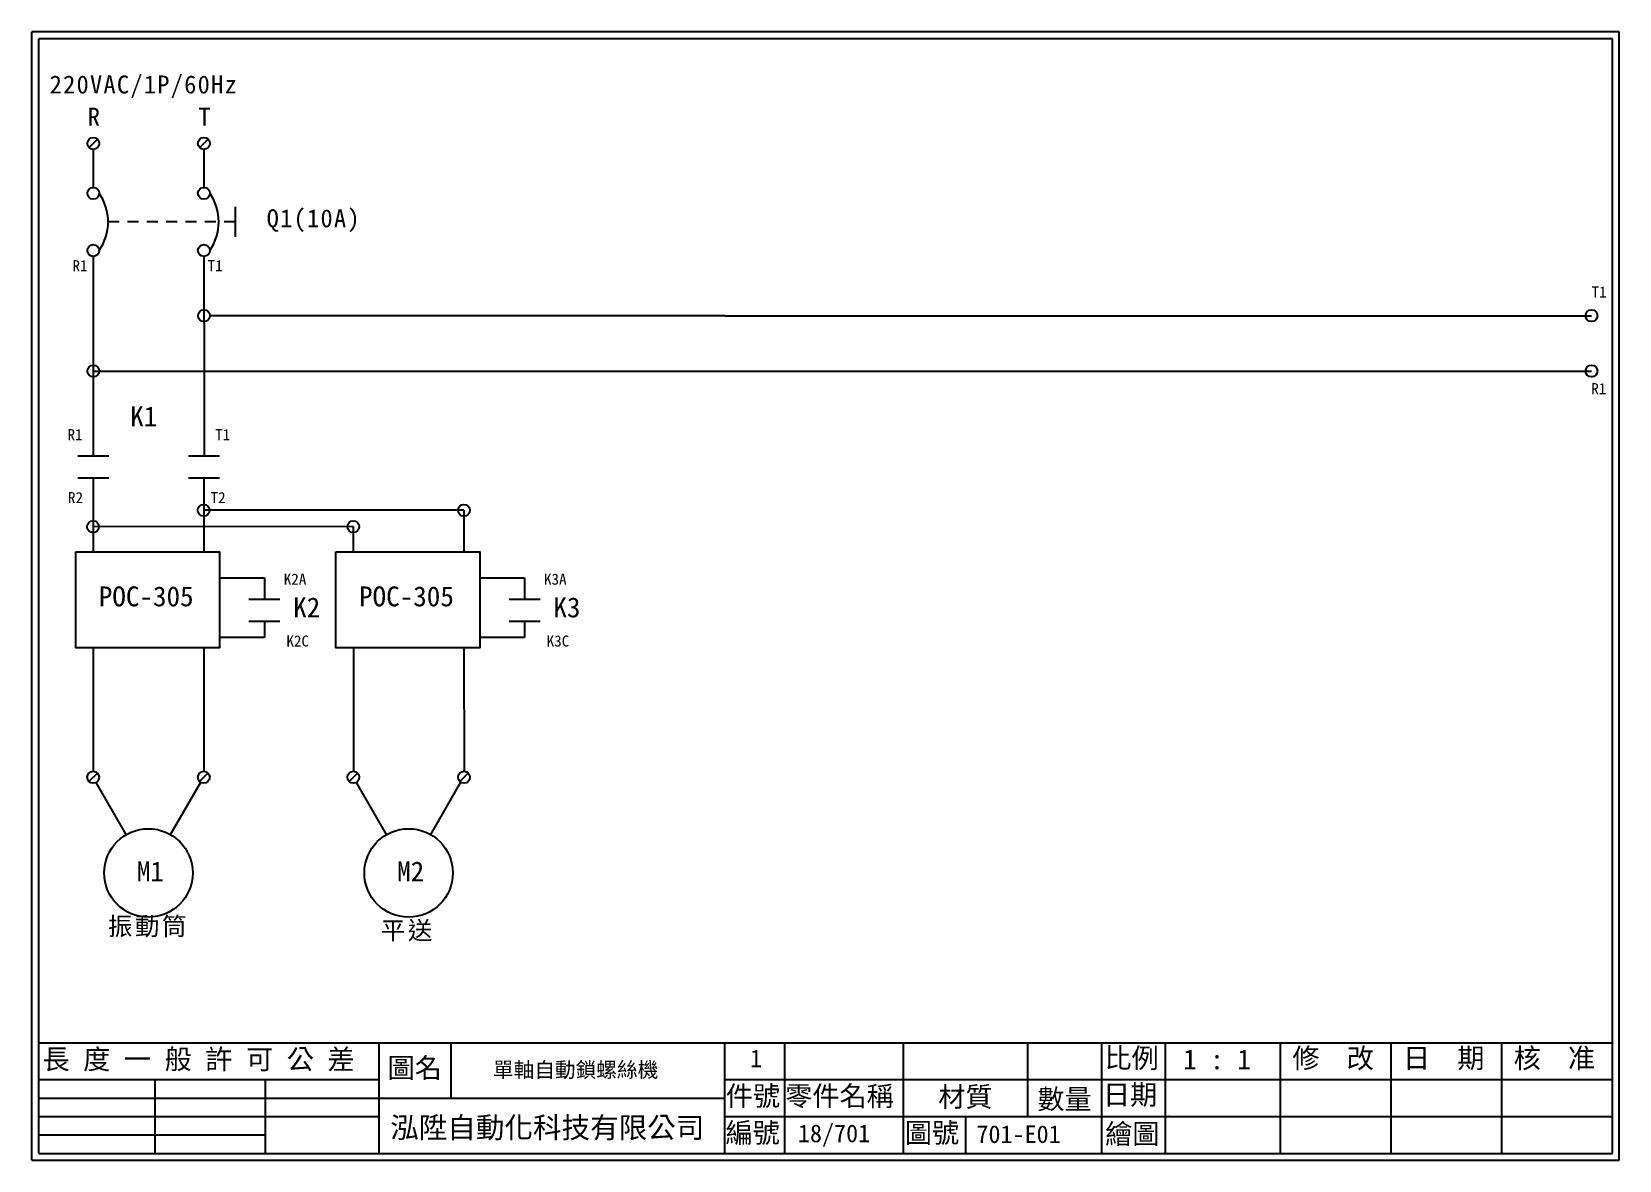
# Model space of a CAD drawing. Extents: x 1092 to 1379, y 1199 to 1403.
import ezdxf

# ---------------------------------------------------------------- set-up
doc = ezdxf.new("R2010")
doc.units = 0
doc.linetypes.add('HIDDEN9', pattern=[3.5, 2, -1.5])
doc.layers.get('0').update_dxf_attribs({"linetype": 'CONTINUOUS'})
for name, color, linetype in [('圖框層', 7, 'CONTINUOUS'), ('文字層', 4, 'CONTINUOUS'), ('標尺寸層', 3, 'CONTINUOUS')]:
    doc.layers.add(name, color=color, linetype=linetype)
doc.styles.add('STSL', font='kaiu.ttf')
doc.styles.add('標楷體', font='kaiu.ttf')

msp = doc.modelspace()

# ---------------------------------------------------------------- linework, layer by layer
for p, q in [((1103.51, 1383.42), (1101.99, 1381.91)), ((1123.51, 1383.42), (1121.99, 1381.91)), ((1122.75, 1362.18), (1122.77, 1338.27)), ((1216.94, 1351.53), (1123.82, 1351.53)), ((1102.71, 1322.24), (1102.71, 1316.38)), ((1122.71, 1322.24), (1122.71, 1316.38)), ((1102.71, 1316.38), (1102.71, 1308.85)), ((1122.71, 1316.38), (1122.71, 1308.85)), ((1169.76, 1316.38), (1169.76, 1308.85)), ((1149.76, 1313.4), (1149.76, 1308.85)), ((1102.72, 1291.47), (1102.73, 1269.18)), ((1122.72, 1291.47), (1122.73, 1269.18)), ((1149.77, 1291.47), (1149.78, 1269.18)), ((1169.77, 1291.47), (1169.78, 1269.18)), ((1103.49, 1268.87), (1101.97, 1267.35)), ((1123.49, 1268.87), (1121.97, 1267.35)), ((1150.53, 1268.87), (1149.02, 1267.35)), ((1170.53, 1268.87), (1169.02, 1267.35)), ((1108.72, 1257.74), (1103.27, 1267.18)), ((1116.72, 1257.74), (1122.18, 1267.19)), ((1155.76, 1257.74), (1150.31, 1267.18)), ((1163.76, 1257.74), (1169.22, 1267.19))]:
    msp.add_line(p, q)
at = {"color": 7, "linetype": 'HIDDEN9'}
msp.add_line((1128.42, 1368.49), (1105.45, 1368.49), dxfattribs=at)
for centre, radius in [((1102.75, 1382.67), 1.07), ((1122.75, 1382.67), 1.07), ((1102.75, 1373.66), 1.07), ((1122.75, 1373.66), 1.07), ((1102.75, 1363.31), 1.07), ((1122.75, 1363.31), 1.07), ((1122.76, 1351.53), 1.07), ((1373.61, 1351.53), 1.07), ((1102.76, 1341.53), 1.07), ((1373.61, 1341.53), 1.07), ((1122.71, 1316.36), 1.07), ((1169.76, 1316.36), 1.07), ((1149.76, 1313.4), 1.07), ((1102.71, 1313.38), 1.07), ((1102.73, 1268.11), 1.07), ((1122.73, 1268.11), 1.07), ((1149.78, 1268.11), 1.07), ((1169.78, 1268.11), 1.07), ((1112.72, 1250.81), 8), ((1159.76, 1250.81), 8)]:
    msp.add_circle(centre, radius)
at = {"color": 7}
for centre in [(1096.39, 1368.49), (1116.39, 1368.49)]:
    msp.add_arc(centre, 9.05, 325.1286, 34.8714, dxfattribs=at)
at = {"layer": '圖框層', "color": 7}
for p, q in [((1378.63, 1402.85), (1091.63, 1402.85)), ((1091.63, 1198.88), (1091.63, 1402.85)), ((1377.38, 1401.6), (1092.88, 1401.6)), ((1092.88, 1200.13), (1092.88, 1401.6)), ((1377.38, 1200.13), (1377.38, 1401.6)), ((1378.63, 1198.88), (1378.63, 1402.85)), ((1092.88, 1220.13), (1203.36, 1220.13)), ((1154.42, 1200.13), (1154.42, 1220.13)), ((1167.45, 1210.13), (1167.45, 1220.13)), ((1203.36, 1220.13), (1377.38, 1220.13)), ((1216.9, 1200.13), (1216.9, 1220.13)), ((1227.78, 1200.13), (1227.78, 1220.13)), ((1249.2, 1200.13), (1249.2, 1220.13)), ((1271.68, 1206.8), (1271.68, 1220.13)), ((1285.09, 1200.13), (1285.09, 1220.13)), ((1296.57, 1200.13), (1296.57, 1220.13)), ((1317.38, 1200.13), (1317.38, 1220.13)), ((1337.38, 1200.13), (1337.38, 1220.13)), ((1357.38, 1200.13), (1357.38, 1220.13)), ((1092.88, 1213.46), (1154.42, 1213.46)), ((1113.92, 1200.13), (1113.92, 1213.46)), ((1133.86, 1200.13), (1133.86, 1213.46)), ((1216.9, 1213.46), (1377.38, 1213.46)), ((1092.88, 1210.13), (1156.91, 1210.13)), ((1156.91, 1210.13), (1216.9, 1210.13)), ((1092.88, 1206.8), (1154.42, 1206.8)), ((1216.9, 1206.8), (1377.38, 1206.8)), ((1260.51, 1200.13), (1260.51, 1206.8)), ((1092.88, 1203.47), (1133.86, 1203.47)), ((1092.88, 1200.13), (1377.38, 1200.13)), ((1091.63, 1198.88), (1378.63, 1198.88))]:
    msp.add_line(p, q, dxfattribs=at)
at = {"layer": '圖框層', "color": 4}
msp.add_point((1297.17, 1206.8), dxfattribs=at)
at = {"layer": '標尺寸層', "color": 7}
for p, q in [((1102.75, 1381.6), (1102.75, 1374.74)), ((1122.75, 1381.6), (1122.75, 1374.74)), ((1128.42, 1371.22), (1128.42, 1365.76)), ((1102.75, 1362.24), (1102.75, 1362.18)), ((1122.75, 1362.24), (1122.75, 1362.18)), ((1099.98, 1326.22), (1105.55, 1326.22)), ((1119.98, 1326.22), (1125.55, 1326.22)), ((1099.98, 1322.24), (1105.55, 1322.24)), ((1102.71, 1322.24), (1102.71, 1316.38)), ((1119.98, 1322.24), (1125.55, 1322.24)), ((1125.62, 1304.13), (1133.69, 1304.13)), ((1133.69, 1304.13), (1133.69, 1300.3)), ((1172.66, 1304.13), (1180.73, 1304.13)), ((1180.73, 1304.13), (1180.73, 1300.3)), ((1130.9, 1300.3), (1136.47, 1300.3)), ((1133.69, 1300.3), (1136.47, 1300.3)), ((1177.95, 1300.3), (1183.52, 1300.3)), ((1180.73, 1300.3), (1183.52, 1300.3)), ((1130.9, 1296.33), (1136.47, 1296.33)), ((1130.9, 1296.33), (1133.69, 1296.33)), ((1133.69, 1296.33), (1133.69, 1293.34)), ((1177.95, 1296.33), (1183.52, 1296.33)), ((1177.95, 1296.33), (1180.73, 1296.33)), ((1180.73, 1296.33), (1180.73, 1293.34)), ((1133.69, 1293.34), (1125.56, 1293.34)), ((1180.73, 1293.34), (1172.61, 1293.34))]:
    msp.add_line(p, q, dxfattribs=at)
at = {"layer": '標尺寸層', "color": 0}
for p, q in [((1102.75, 1362.18), (1102.75, 1326.22)), ((1216.94, 1351.53), (1373.61, 1351.53)), ((1102.75, 1341.53), (1373.61, 1341.53)), ((1122.77, 1338.27), (1122.77, 1326.22)), ((1169.76, 1316.38), (1122.71, 1316.36)), ((1149.76, 1313.4), (1102.71, 1313.38))]:
    msp.add_line(p, q, dxfattribs=at)
at = {"layer": '標尺寸層', "color": 7}
for points in [[(1099.57, 1308.85), (1125.56, 1308.85), (1125.56, 1291.47), (1099.57, 1291.47)], [(1146.62, 1308.85), (1172.61, 1308.85), (1172.61, 1291.47), (1146.62, 1291.47)]]:
    msp.add_lwpolyline(points, close=True, dxfattribs=at)

# ---------------------------------------------------------------- texts
at = {"color": 0, "char_height": 3.25, "style": '標楷體'}
for s, insert, width, attachment_point in [('\\pt6.5;{\\T1.1;220VAC/1P/60Hz}', (1094.86, 1394.95), 35.213, 1), ('\\pt6.5;{\\T1.1;R}', (1101.75, 1389.13), 2, 1), ('\\pt6.5;{\\T1.1;T}', (1121.75, 1389.13), 2, 1), ('{\\T1.1;Q1(10A)}', (1142.61, 1370.76), 24.6072, 2), ('{\\T1.1;振動筒}', (1112.72, 1242.81), 24.1454, 2), ('{\\T1.1;平送}', (1159.61, 1242.04), 24.1454, 2)]:
    msp.add_mtext(s, dxfattribs=dict(at, insert=insert, width=width, attachment_point=attachment_point))
at = {"layer": '圖框層', "color": 4, "style": 'STSL'}
for s, height, p in [('R1', 2, (1098.99, 1359.57)), ('T1', 2, (1123.43, 1359.57)), ('T1', 2, (1373.63, 1354.82)), ('R1', 2, (1373.57, 1337.34)), ('K1', 3.6, (1109.42, 1331.52)), ('R1', 2, (1098.09, 1329.03)), ('T1', 2, (1124.78, 1329.03)), ('R2', 2, (1098.18, 1317.65)), ('T2', 2, (1123.96, 1317.65)), ('K2A', 2, (1137.19, 1302.91)), ('K3A', 2, (1184.24, 1302.91)), ('POC-305', 3.6, (1103.75, 1299)), ('K2', 3.6, (1138.88, 1297.01)), ('POC-305', 3.6, (1150.8, 1299)), ('K3', 3.6, (1185.93, 1297.01)), ('K2C', 2, (1137.67, 1291.73)), ('K3C', 2, (1184.72, 1291.73)), ('M1', 3.6, (1110.63, 1249.28)), ('M2', 3.6, (1157.68, 1249.28)), ('    長 度 一 般 許 可 公 差', 3.6, (1083.77, 1215.34)), ('圖名', 3.6, (1155.96, 1213.78)), ('單軸自動鎖螺絲機', 2.74, (1175, 1213.87)), ('比例', 3.6, (1285.55, 1215.56)), ('修  改', 3.6, (1319.54, 1215.54)), ('日  期', 3.6, (1339.54, 1215.54)), ('核  准', 3.6, (1359.54, 1215.54)), ('件號', 3.6, (1217.11, 1208.7)), ('零件名稱', 3.6, (1227.84, 1208.69)), ('材質', 3.6, (1255.51, 1208.56)), ('數量', 3.6, (1273.42, 1208.13)), ('日期', 3.6, (1285.29, 1208.93)), ('泓陞自動化科技有限公司', 3.7846, (1156.43, 1202.9)), ('編號', 3.6, (1217.06, 1202.04)), ('18/701', 3.2, (1230.14, 1202.14)), ('圖號', 3.6, (1249.47, 1202.04)), ('繪圖', 3.6, (1285.68, 1201.85))]:
    msp.add_text(s, height=height, dxfattribs=at).set_placement(p)
at = {"layer": '文字層', "color": 4, "style": 'STSL'}
for s, height, p in [('1 ', 3.2, (1221.48, 1215.69)), ('1 : 1', 3.599, (1299.78, 1215.31)), ('701-E01', 3.2, (1262.41, 1202))]:
    msp.add_text(s, height=height, dxfattribs=at).set_placement(p)

doc.saveas('drawing.dxf')
